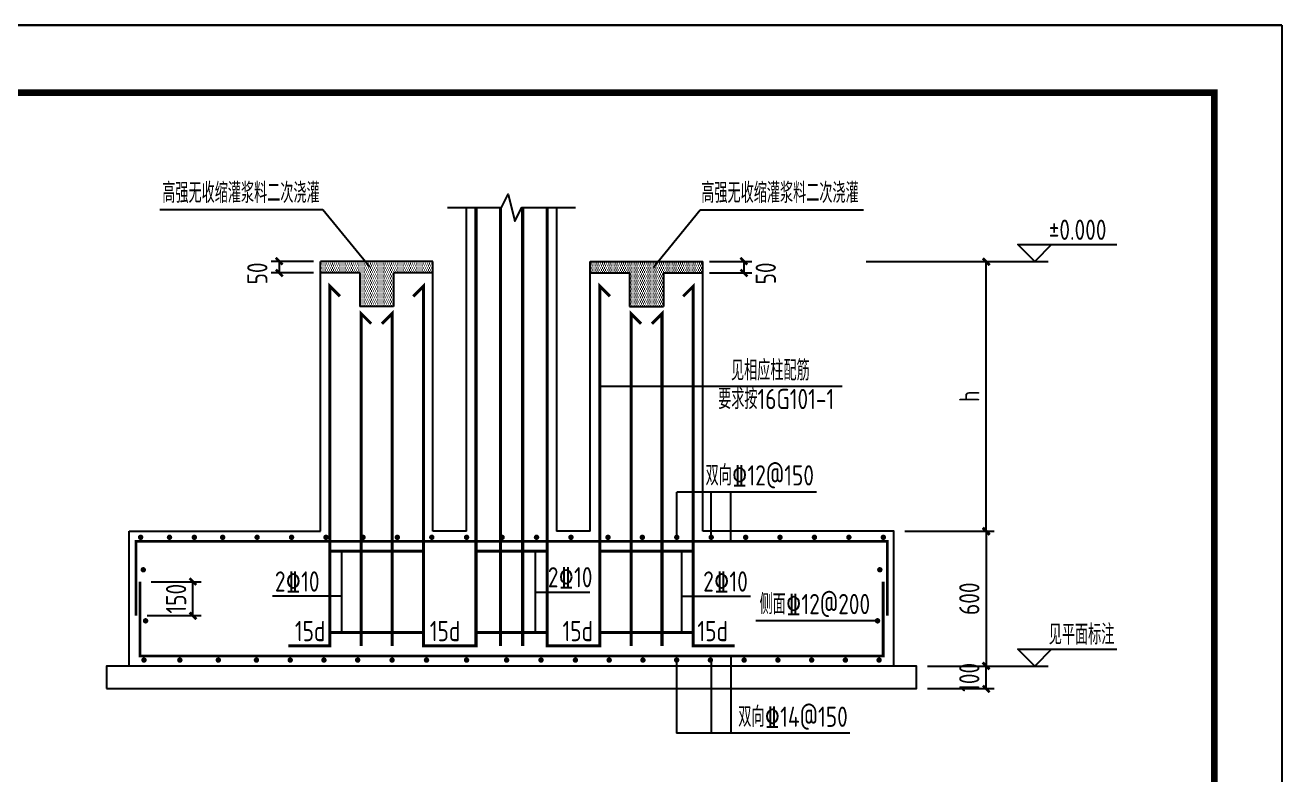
# Model space of a CAD drawing. Header units: millimetres. Extents: x 865490 to 879904, y 39442 to 44891.
# Drawn here: x 868456.4 to 868642.6, y 39938.2 to 40049.4 of the extents above; entities that cross this region are included whole.
import ezdxf

# ---------------------------------------------------------------- set-up
doc = ezdxf.new("R2010")
doc.units = ezdxf.units.MM
doc.header["$LTSCALE"] = 1000
doc.header["$MEASUREMENT"] = 0
for name, color, linetype in [('1505', 2, 'Continuous'), ('1525', 1, 'Continuous'), ('1526', 7, 'Continuous'), ('1530', 253, 'Continuous'), ('1534', 7, 'Continuous'), ('DIM', 7, 'Continuous'), ('M_Thin', 7, 'Continuous'), ('PUB_DIM', 3, 'Continuous'), ('图名下划线', 7, 'Continuous'), ('构造柱', 3, 'Continuous'), ('钢筋线', 1, 'Continuous')]:
    doc.layers.add(name, color=color, linetype=linetype)
doc.styles.add('GBHZ', font='gbenor.shx', dxfattribs={"width": 0.9, "bigfont": 'gbcbig.shx'})
doc.dimstyles.new('Y30', dxfattribs={"dimscale": 0, "dimtxt": 3, "dimasz": 0.01, "dimexe": 1.2, "dimexo": 1, "dimgap": 1, "dimtad": 1, "dimdec": 0, "dimlfac": 30, "dimzin": 0, "dimdsep": 46, "dimtxsty": 'GBHZ', "dimblk1": 'DX', "dimblk2": 'DX', "dimsah": 1, "dimcen": 0.09, "dimdle": 1, "dimadec": 0, "dimazin": 0, "dimtfac": 1, "dimtdec": 0, "dimtix": 1, "dimtmove": 2, "dimatfit": 3, "dimldrblk": 'DX', "dimfxl": 0, "dimtolj": 1, "dimtzin": 0, "dimarcsym": 0})
pattern_1 = [(0, (1495.35623, -1309.69012), (0.15625, 0.3125), [0, -0.3125])]

# ---------------------------------------------------------------- blocks, each defined once
blk = doc.blocks.new('DX')
at = {"color": 0, "linetype": 'ByBlock', "const_width": 40}
blk.add_lwpolyline([(-54, -51), (46, 49)], dxfattribs=at)
blk = doc.blocks.new('*D2404')
at = {"layer": 'Defpoints', "color": 0, "transparency": 16777216}
for p in [(868589.09, 39954.37), (868598.78, 39954.37), (868589.09, 39951.04)]:
    blk.add_point(p, dxfattribs=at)
at = {"layer": 'dim', "color": 0, "lineweight": -2, "transparency": 16777216}
for p, q in [((868590.09, 39954.37), (868599.98, 39954.37)), ((868598.78, 39954.38), (868598.78, 39954.39)), ((868598.78, 39951.04), (868598.78, 39954.37)), ((868590.09, 39951.04), (868599.98, 39951.04)), ((868598.78, 39951.03), (868598.78, 39951.02))]:
    blk.add_line(p, q, dxfattribs=at)
at = {"layer": 'dim', "color": 0, "lineweight": -2, "transparency": 16777216, "xscale": 0.01, "yscale": 0.01, "zscale": 0.01}
for p, rotation in [((868598.78, 39954.37), 270), ((868598.78, 39951.04), 90)]:
    blk.add_blockref('DX', p, dxfattribs=dict(at, rotation=rotation))
at = {"layer": 'dim', "color": 0, "transparency": 16777216, "insert": (868596.28, 39952.7), "char_height": 3, "attachment_point": 5, "rotation": 90, "style": 'GBHZ'}
blk.add_mtext('\\A1;100', dxfattribs=at)
blk = doc.blocks.new('*D2405')
at = {"layer": 'Defpoints', "color": 0, "transparency": 16777216}
for p in [(868580.01, 40014.37), (868598.78, 40014.37), (868585.75, 39974.37)]:
    blk.add_point(p, dxfattribs=at)
at = {"layer": 'dim', "color": 0, "lineweight": -2, "transparency": 16777216}
for p, q in [((868581.01, 40014.37), (868599.98, 40014.37)), ((868598.78, 39974.38), (868598.78, 40014.36)), ((868586.75, 39974.37), (868599.98, 39974.37))]:
    blk.add_line(p, q, dxfattribs=at)
at = {"layer": 'dim', "color": 0, "lineweight": -2, "transparency": 16777216, "xscale": 0.01, "yscale": 0.01, "zscale": 0.01}
for p, rotation in [((868598.78, 40014.37), 90), ((868598.78, 39974.37), 270)]:
    blk.add_blockref('DX', p, dxfattribs=dict(at, rotation=rotation))
at = {"layer": 'dim', "color": 0, "transparency": 16777216, "insert": (868596.28, 39994.37), "char_height": 3, "attachment_point": 5, "rotation": 90, "style": 'GBHZ'}
blk.add_mtext('\\A1;h', dxfattribs=at)
blk = doc.blocks.new('*D2406')
at = {"layer": 'Defpoints', "color": 0, "transparency": 16777216}
for p in [(868500.12, 40014.37), (868494.02, 40012.7), (868500.12, 40012.7)]:
    blk.add_point(p, dxfattribs=at)
at = {"layer": 'dim', "color": 0, "lineweight": -2, "transparency": 16777216}
for p, q in [((868499.12, 40014.37), (868492.82, 40014.37)), ((868494.02, 40014.38), (868494.02, 40014.39)), ((868494.02, 40014.37), (868494.02, 40012.7)), ((868499.12, 40012.7), (868492.82, 40012.7)), ((868494.02, 40012.69), (868494.02, 40012.68))]:
    blk.add_line(p, q, dxfattribs=at)
at = {"layer": 'dim', "color": 0, "lineweight": -2, "transparency": 16777216, "xscale": 0.01, "yscale": 0.01, "zscale": 0.01}
for p, rotation in [((868494.02, 40014.37), 270), ((868494.02, 40012.7), 90)]:
    blk.add_blockref('DX', p, dxfattribs=dict(at, rotation=rotation))
at = {"layer": 'dim', "color": 0, "transparency": 16777216, "insert": (868490.78, 40012.6), "char_height": 3, "attachment_point": 5, "rotation": 90, "style": 'GBHZ'}
blk.add_mtext('\\A1;50', dxfattribs=at)
blk = doc.blocks.new('*D2407')
at = {"layer": 'Defpoints', "color": 0, "transparency": 16777216}
for p in [(868585.75, 39974.37), (868589.09, 39954.37), (868598.78, 39954.37)]:
    blk.add_point(p, dxfattribs=at)
at = {"layer": 'dim', "color": 0, "lineweight": -2, "transparency": 16777216}
for p, q in [((868586.75, 39974.37), (868599.98, 39974.37)), ((868598.78, 39974.36), (868598.78, 39954.38)), ((868590.09, 39954.37), (868599.98, 39954.37))]:
    blk.add_line(p, q, dxfattribs=at)
at = {"layer": 'dim', "color": 0, "lineweight": -2, "transparency": 16777216, "xscale": 0.01, "yscale": 0.01, "zscale": 0.01}
for p, rotation in [((868598.78, 39974.37), 90), ((868598.78, 39954.37), 270)]:
    blk.add_blockref('DX', p, dxfattribs=dict(at, rotation=rotation))
at = {"layer": 'dim', "color": 0, "transparency": 16777216, "insert": (868596.28, 39964.37), "char_height": 3, "attachment_point": 5, "rotation": 90, "style": 'GBHZ'}
blk.add_mtext('\\A1;600', dxfattribs=at)
blk = doc.blocks.new('*D2408')
at = {"layer": 'Defpoints', "color": 0, "transparency": 16777216}
for p in [(868556.78, 40014.37), (868556.78, 40012.7), (868562.88, 40012.7)]:
    blk.add_point(p, dxfattribs=at)
at = {"layer": 'dim', "color": 0, "lineweight": -2, "transparency": 16777216}
for p, q in [((868557.78, 40014.37), (868564.08, 40014.37)), ((868562.88, 40014.38), (868562.88, 40014.39)), ((868562.88, 40014.37), (868562.88, 40012.7)), ((868557.78, 40012.7), (868564.08, 40012.7)), ((868562.88, 40012.69), (868562.88, 40012.68))]:
    blk.add_line(p, q, dxfattribs=at)
at = {"layer": 'dim', "color": 0, "lineweight": -2, "transparency": 16777216, "xscale": 0.01, "yscale": 0.01, "zscale": 0.01}
for p, rotation in [((868562.88, 40014.37), 270), ((868562.88, 40012.7), 90)]:
    blk.add_blockref('DX', p, dxfattribs=dict(at, rotation=rotation))
at = {"layer": 'dim', "color": 0, "transparency": 16777216, "insert": (868566.12, 40012.6), "char_height": 3, "attachment_point": 5, "rotation": 90, "style": 'GBHZ'}
blk.add_mtext('\\A1;50', dxfattribs=at)
blk = doc.blocks.new('*D2437')
at = {"layer": 'Defpoints', "color": 0, "transparency": 16777216}
for p in [(868474.05, 39966.87), (868481.24, 39966.87), (868473.45, 39961.87)]:
    blk.add_point(p, dxfattribs=at)
at = {"layer": 'DIM', "color": 0, "lineweight": -2, "transparency": 16777216}
for p, q in [((868475.05, 39966.87), (868482.44, 39966.87)), ((868481.24, 39966.88), (868481.24, 39966.89)), ((868481.24, 39961.87), (868481.24, 39966.87)), ((868474.45, 39961.87), (868482.44, 39961.87)), ((868481.24, 39961.86), (868481.24, 39961.85))]:
    blk.add_line(p, q, dxfattribs=at)
at = {"layer": 'DIM', "color": 0, "lineweight": -2, "transparency": 16777216, "xscale": 0.01, "yscale": 0.01, "zscale": 0.01}
for p, rotation in [((868481.24, 39966.87), 270), ((868481.24, 39961.87), 90)]:
    blk.add_blockref('DX', p, dxfattribs=dict(at, rotation=rotation))
at = {"layer": 'DIM', "color": 0, "transparency": 16777216, "insert": (868478.74, 39964.37), "char_height": 3, "attachment_point": 5, "rotation": 90, "style": 'GBHZ'}
blk.add_mtext('\\A1;150', dxfattribs=at)

msp = doc.modelspace()

# ---------------------------------------------------------------- hatches: boundary and pattern name
at = {"layer": '构造柱'}
h = msp.add_hatch(dxfattribs=at)
h.set_pattern_fill('DOTS', color=256, scale=5, style=0)
h.set_pattern_definition(pattern_1)
h.paths.add_polyline_path([(868516.784, 40014.371), (868516.784, 40012.704), (868510.951, 40012.704), (868510.951, 40007.704), (868505.951, 40007.704), (868505.951, 40012.704), (868500.117, 40012.704), (868500.117, 40014.371)])
h = msp.add_hatch(dxfattribs=at)
h.set_pattern_fill('DOTS', color=256, scale=5, style=0)
h.set_pattern_definition(pattern_1)
h.paths.add_polyline_path([(868540.117, 40014.371), (868540.117, 40012.704), (868545.951, 40012.704), (868545.951, 40007.704), (868550.951, 40007.704), (868550.951, 40012.704), (868556.784, 40012.704), (868556.784, 40014.371)])

# ---------------------------------------------------------------- linework, layer by layer
at = {"color": 0}
for p, q in [((868642.597, 40049.411), (867591.347, 40049.411)), ((867591.347, 40049.411), (868642.597, 40049.411)), ((868642.597, 40049.411), (868642.597, 39455.411))]:
    msp.add_line(p, q, dxfattribs=at)
for p, q in [((868500.487, 40022.019, 40.505), (868476.321, 40022.019, 40.505)), ((868507.431, 40013.536, 40.505), (868500.487, 40022.019, 40.505)), ((868549.47, 40013.536, 40.505), (868556.414, 40022.019, 40.505)), ((868556.414, 40022.019, 40.505), (868580.58, 40022.019, 40.505))]:
    msp.add_line(p, q)
at = {"color": 0, "const_width": 1}
msp.add_lwpolyline([(868632.597, 39465.411), (867616.347, 39465.411), (867616.347, 40039.411), (868632.597, 40039.411)], close=True, dxfattribs=at)
at = {"layer": '1505'}
for p, q in [((868521.784, 39974.371), (868521.784, 40022.357)), ((868535.117, 40022.357), (868535.117, 39974.371)), ((868516.784, 40014.371), (868500.117, 40014.371)), ((868500.117, 39974.371), (868500.117, 40014.371)), ((868516.784, 39974.371), (868516.784, 40014.371)), ((868540.117, 40014.371), (868556.784, 40014.371)), ((868540.117, 39974.371), (868540.117, 40014.371)), ((868556.784, 39974.371), (868556.784, 40014.371)), ((868505.951, 40012.704), (868500.117, 40012.704)), ((868505.951, 40012.704), (868505.951, 40007.704)), ((868516.784, 40012.704), (868510.951, 40012.704)), ((868510.951, 40012.704), (868510.951, 40007.704)), ((868540.117, 40012.704), (868545.951, 40012.704)), ((868545.951, 40012.704), (868545.951, 40007.704)), ((868550.951, 40012.704), (868556.784, 40012.704)), ((868550.951, 40012.704), (868550.951, 40007.704)), ((868510.951, 40007.704), (868505.951, 40007.704)), ((868545.951, 40007.704), (868550.951, 40007.704)), ((868471.784, 39954.371), (868471.784, 39974.371)), ((868471.784, 39974.371), (868500.117, 39974.371))]:
    msp.add_line(p, q, dxfattribs=at)
for points in [[(868521.784, 39974.371), (868516.784, 39974.371)], [(868540.117, 39974.371), (868535.117, 39974.371)], [(868585.117, 39954.371), (868585.117, 39974.371), (868556.784, 39974.371)], [(868468.451, 39951.038), (868588.451, 39951.038), (868588.451, 39954.371), (868468.451, 39954.371), (868468.451, 39951.038)]]:
    msp.add_lwpolyline(points, dxfattribs=at)
at = {"layer": '1525', "const_width": 0.45}
for points in [[(868523.184, 40022.357), (868523.184, 39957.371), (868517.714, 39957.371)], [(868526.803, 40022.357), (868526.803, 39957.371)], [(868530.098, 40022.357), (868530.098, 39957.371)], [(868533.717, 40022.357), (868533.717, 39957.371), (868539.187, 39957.371)], [(868503.017, 40009.204), (868501.517, 40010.704), (868501.517, 39957.371), (868495.392, 39957.371)], [(868513.884, 40009.204), (868515.384, 40010.704), (868515.384, 39957.371), (868520.854, 39957.371)], [(868543.017, 40009.204), (868541.517, 40010.704), (868541.517, 39957.371), (868536.047, 39957.371)], [(868553.884, 40009.204), (868555.384, 40010.704), (868555.384, 39957.371), (868561.51, 39957.371)], [(868506.158, 39957.371), (868506.158, 40006.636), (868507.658, 40005.136)], [(868510.743, 39957.371), (868510.743, 40006.636), (868509.243, 40005.136)], [(868546.158, 39957.371), (868546.158, 40006.636), (868547.658, 40005.136)], [(868550.743, 39957.371), (868550.743, 40006.636), (868549.243, 40005.136)], [(868515.384, 39971.425), (868501.517, 39971.425)], [(868533.717, 39971.425), (868523.184, 39971.425)], [(868541.517, 39971.425), (868555.384, 39971.425)], [(868515.384, 39959.371), (868501.517, 39959.371)], [(868533.717, 39959.371), (868523.184, 39959.371)], [(868541.517, 39959.371), (868555.384, 39959.371)]]:
    msp.add_lwpolyline(points, dxfattribs=at)
at = {"layer": '1530'}
for p, q in [((868541.517, 39995.891), (868577.44, 39995.891)), ((868503.267, 39971.425), (868503.267, 39959.371)), ((868531.968, 39971.425), (868531.968, 39959.371)), ((868553.634, 39971.425), (868553.634, 39959.371)), ((868503.267, 39964.732), (868493.035, 39964.732)), ((868531.968, 39965.362), (868540.052, 39965.362)), ((868553.634, 39964.732), (868563.867, 39964.732)), ((868599.975, 39954.371), (868607.975, 39954.371))]:
    msp.add_line(p, q, dxfattribs=at)
at = {"layer": '1534'}
msp.add_line((868599.975, 40014.371), (868607.975, 40014.371), dxfattribs=at)
for points in [[(868608.475, 40016.871), (868605.975, 40014.371), (868603.475, 40016.871), (868618.135, 40016.871)], [(868608.475, 39956.871), (868605.975, 39954.371), (868603.475, 39956.871), (868618.135, 39956.871)]]:
    msp.add_lwpolyline(points, dxfattribs=at)
at = {"layer": 'M_Thin'}
msp.add_lwpolyline([(868518.951, 40022.357), (868526.951, 40022.357), (868527.951, 40024.357), (868528.951, 40020.357), (868529.951, 40022.357), (868537.951, 40022.357)], dxfattribs=at)
at = {"layer": 'PUB_DIM'}
for p, q in [((868573.629, 39980.168), (868552.935, 39980.168)), ((868552.935, 39973.471), (868552.935, 39980.168)), ((868558.035, 39973.471), (868558.035, 39980.168)), ((868560.931, 39972.871), (868560.931, 39980.168)), ((868582.679, 39961.089), (868564.625, 39961.089)), ((868552.917, 39955.271), (868552.917, 39944.422)), ((868558.017, 39955.271), (868558.017, 39944.422)), ((868560.931, 39955.871), (868560.931, 39944.422)), ((868578.558, 39944.422), (868552.917, 39944.422))]:
    msp.add_line(p, q, dxfattribs=at)
at = {"layer": '钢筋线', "const_width": 0.4}
for points in [[(868472.784, 39961.871), (868472.784, 39972.871), (868584.117, 39972.871), (868584.117, 39961.871)], [(868583.517, 39966.871), (868583.517, 39955.871), (868473.384, 39955.871), (868473.384, 39966.871)]]:
    msp.add_lwpolyline(points, dxfattribs=at)
for points in [[(868473.284, 39973.471, 1), (868473.684, 39973.471, 1), (868473.284, 39973.471)], [(868477.565, 39973.471, 1), (868477.965, 39973.471, 1), (868477.565, 39973.471)], [(868481.248, 39973.471, 1), (868481.648, 39973.471, 1), (868481.248, 39973.471)], [(868485.451, 39973.471, 1), (868485.851, 39973.471, 1), (868485.451, 39973.471)], [(868490.551, 39973.471, 1), (868490.951, 39973.471, 1), (868490.551, 39973.471)], [(868495.651, 39973.471, 1), (868496.051, 39973.471, 1), (868495.651, 39973.471)], [(868500.751, 39973.471, 1), (868501.151, 39973.471, 1), (868500.751, 39973.471)], [(868506.234, 39973.471, 1), (868506.634, 39973.471, 1), (868506.234, 39973.471)], [(868511.334, 39973.471, 1), (868511.734, 39973.471, 1), (868511.334, 39973.471)], [(868516.434, 39973.471, 1), (868516.834, 39973.471, 1), (868516.434, 39973.471)], [(868521.584, 39973.471, 1), (868521.984, 39973.471, 1), (868521.584, 39973.471)], [(868527.251, 39973.471, -1), (868526.851, 39973.471, -1), (868527.251, 39973.471)], [(868532.351, 39973.471, -1), (868531.951, 39973.471, -1), (868532.351, 39973.471)], [(868537.451, 39973.471, -1), (868537.051, 39973.471, -1), (868537.451, 39973.471)], [(868542.935, 39973.471, -1), (868542.535, 39973.471, -1), (868542.935, 39973.471)], [(868548.035, 39973.471, -1), (868547.635, 39973.471, -1), (868548.035, 39973.471)], [(868553.135, 39973.471, -1), (868552.735, 39973.471, -1), (868553.135, 39973.471)], [(868558.235, 39973.471, -1), (868557.835, 39973.471, -1), (868558.235, 39973.471)], [(868563.335, 39973.471, -1), (868562.935, 39973.471, -1), (868563.335, 39973.471)], [(868568.435, 39973.471, -1), (868568.035, 39973.471, -1), (868568.435, 39973.471)], [(868573.535, 39973.471, -1), (868573.135, 39973.471, -1), (868573.535, 39973.471)], [(868578.635, 39973.471, -1), (868578.235, 39973.471, -1), (868578.635, 39973.471)], [(868583.735, 39973.471, -1), (868583.335, 39973.471, -1), (868583.735, 39973.471)], [(868473.679, 39968.658, 1), (868474.079, 39968.658, 1), (868473.679, 39968.658)], [(868583.222, 39968.658, -1), (868582.822, 39968.658, -1), (868583.222, 39968.658)], [(868474.022, 39961.089, 1), (868474.422, 39961.089, 1), (868474.022, 39961.089)], [(868582.879, 39961.089, -1), (868582.479, 39961.089, -1), (868582.879, 39961.089)], [(868473.784, 39955.271, -1), (868474.184, 39955.271, -1), (868473.784, 39955.271)], [(868479.099, 39955.271, -1), (868479.499, 39955.271, -1), (868479.099, 39955.271)], [(868484.801, 39955.271, -1), (868485.201, 39955.271, -1), (868484.801, 39955.271)], [(868490.451, 39955.271, -1), (868490.851, 39955.271, -1), (868490.451, 39955.271)], [(868495.451, 39955.271, -1), (868495.851, 39955.271, -1), (868495.451, 39955.271)], [(868500.451, 39955.271, -1), (868500.851, 39955.271, -1), (868500.451, 39955.271)], [(868505.451, 39955.271, -1), (868505.851, 39955.271, -1), (868505.451, 39955.271)], [(868510.551, 39955.271, -1), (868510.951, 39955.271, -1), (868510.551, 39955.271)], [(868515.651, 39955.271, -1), (868516.051, 39955.271, -1), (868515.651, 39955.271)], [(868521.584, 39955.271, -1), (868521.984, 39955.271, -1), (868521.584, 39955.271)], [(868527.917, 39955.271, 1), (868527.517, 39955.271, 1), (868527.917, 39955.271)], [(868533.017, 39955.271, 1), (868532.617, 39955.271, 1), (868533.017, 39955.271)], [(868538.117, 39955.271, 1), (868537.717, 39955.271, 1), (868538.117, 39955.271)], [(868543.117, 39955.271, 1), (868542.717, 39955.271, 1), (868543.117, 39955.271)], [(868548.117, 39955.271, 1), (868547.717, 39955.271, 1), (868548.117, 39955.271)], [(868553.117, 39955.271, 1), (868552.717, 39955.271, 1), (868553.117, 39955.271)], [(868558.117, 39955.271, 1), (868557.717, 39955.271, 1), (868558.117, 39955.271)], [(868563.117, 39955.271, 1), (868562.717, 39955.271, 1), (868563.117, 39955.271)], [(868568.117, 39955.271, 1), (868567.717, 39955.271, 1), (868568.117, 39955.271)], [(868573.117, 39955.271, 1), (868572.717, 39955.271, 1), (868573.117, 39955.271)], [(868578.117, 39955.271, 1), (868577.717, 39955.271, 1), (868578.117, 39955.271)], [(868583.117, 39955.271, 1), (868582.717, 39955.271, 1), (868583.117, 39955.271)]]:
    msp.add_lwpolyline(points, format="xyb", dxfattribs=at)

# ---------------------------------------------------------------- texts
at = {"layer": '1526', "style": 'GBHZ', "width": 0.9}
for p in [(868493.387, 39965.421), (868533.827, 39966.051), (868556.853, 39965.421)]:
    msp.add_text('2%%13210', height=3, dxfattribs=at).set_placement(p)
at = {"layer": '1530', "style": 'GBHZ', "width": 0.9}
for p in [(868496.345, 39958.071), (868516.336, 39958.071), (868536.005, 39958.071), (868555.996, 39958.071)]:
    msp.add_text('15d', height=3, dxfattribs=at).set_placement(p)
at = {"layer": '1534', "style": 'GBHZ', "width": 0.9}
for s, p in [('高强无收缩灌浆料二次浇灌', (868476.693, 40023.044, 40.505)), ('高强无收缩灌浆料二次浇灌', (868556.564, 40023.044, 40.505)), ('%%P0.000', (868608.059, 40017.571)), ('见平面标注', (868608.059, 39957.571))]:
    msp.add_text(s, height=3, dxfattribs=at).set_placement(p)
at = {"layer": 'PUB_DIM', "color": 7, "style": 'GBHZ', "width": 0.9}
for s, p in [('双向%%13212@150', (868557.206, 39981.154)), ('侧面\x8412@200', (868565.203, 39962.076)), ('双向%%13214@150', (868562.053, 39945.369))]:
    msp.add_text(s, height=3, dxfattribs=at).set_placement(p)
at = {"layer": '图名下划线', "style": 'GBHZ', "width": 0.9}
for s, p in [('见相应柱配筋', (868560.971, 39996.721)), ('要求按16G101-1', (868559.065, 39992.476))]:
    msp.add_text(s, height=3, dxfattribs=at).set_placement(p)

# ---------------------------------------------------------------- dimensions: what is measured, and where the dimension line sits
at = {"layer": 'dim'}
for base, p1, p2, picture, middle in [((868494.023, 40012.704), (868500.117, 40014.371), (868500.117, 40012.704), '*D2406', (868490.785, 40012.603)), ((868562.878, 40012.704), (868556.784, 40014.371), (868556.784, 40012.704), '*D2408', (868566.116, 40012.603))]:
    dim = msp.add_linear_dim(base=base, p1=p1, p2=p2, angle=90, dimstyle='Y30', override={"dimscale": 1}, dxfattribs=at)
    dim.commit()
    dim.dimension.update_dxf_attribs({"geometry": picture, "text_midpoint": middle, "dimtype": 160})
dim = msp.add_linear_dim(base=(868598.775, 40014.371), p1=(868585.755, 39974.371), p2=(868580.01, 40014.371), angle=90, text='h', dimstyle='Y30', override={"dimscale": 1}, dxfattribs=at)
dim.commit()
dim.dimension.update_dxf_attribs({"geometry": '*D2405', "text_midpoint": (868596.275, 39994.371)})
for p1, picture, middle in [((868585.755, 39974.371), '*D2407', (868596.275, 39964.371)), ((868589.088, 39951.038), '*D2404', (868596.275, 39952.704))]:
    dim = msp.add_linear_dim(base=(868598.775, 39954.371), p1=p1, p2=(868589.088, 39954.371), angle=90, dimstyle='Y30', override={"dimscale": 1}, dxfattribs=at)
    dim.commit()
    dim.dimension.update_dxf_attribs({"geometry": picture, "text_midpoint": middle})
at = {"layer": 'DIM'}
dim = msp.add_linear_dim(base=(868481.238, 39966.871), p1=(868473.448, 39961.871), p2=(868474.048, 39966.871), angle=90, dimstyle='Y30', override={"dimscale": 1}, dxfattribs=at)
dim.commit()
dim.dimension.update_dxf_attribs({"geometry": '*D2437', "text_midpoint": (868478.738, 39964.371)})

doc.saveas('drawing.dxf')
